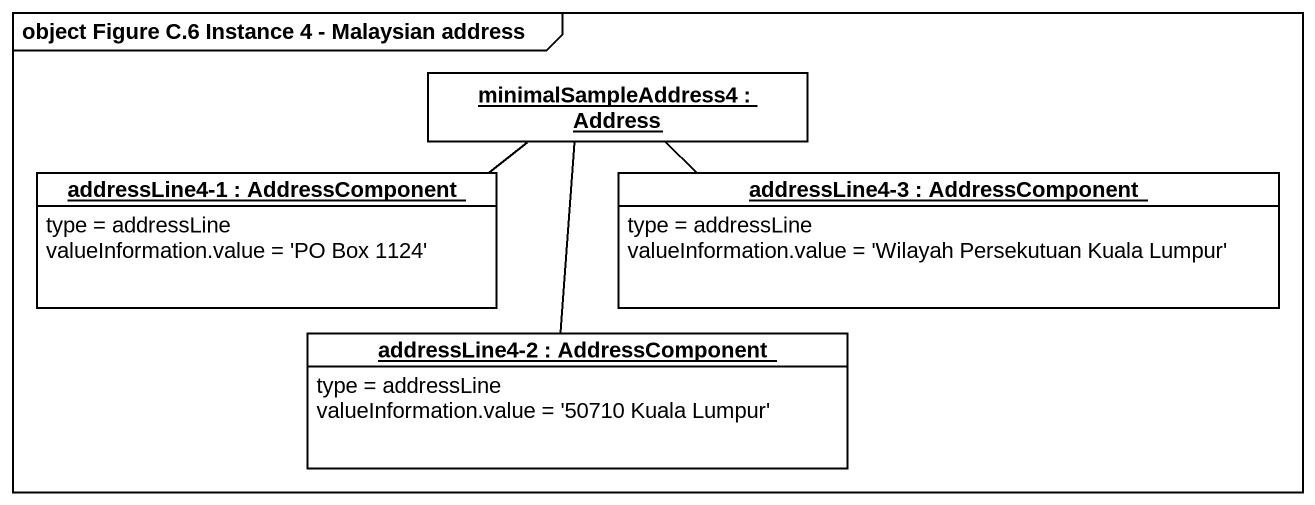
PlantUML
@startuml
mainframe object Figure C.6 Instance 4 - Malaysian address
hide circle
hide empty members
object "minimalSampleAddress4 : Address" as minimalSampleAddress4 #FFFFFF
object "addressLine4-1 : AddressComponent" as addressLine4_1 #FFFFFF {
  type = addressLine
  valueInformation.value = 'PO Box 1124'
}
object "addressLine4-3 : AddressComponent" as addressLine4_3 #FFFFFF {
  type = addressLine
  valueInformation.value = 'Wilayah Persekutuan Kuala Lumpur'
}
object "addressLine4-2 : AddressComponent" as addressLine4_2 #FFFFFF {
  type = addressLine
  valueInformation.value = '50710 Kuala Lumpur'
}
addressLine4_1 -right- minimalSampleAddress4
addressLine4_3 -left- minimalSampleAddress4
addressLine4_2 -up- minimalSampleAddress4
@enduml
